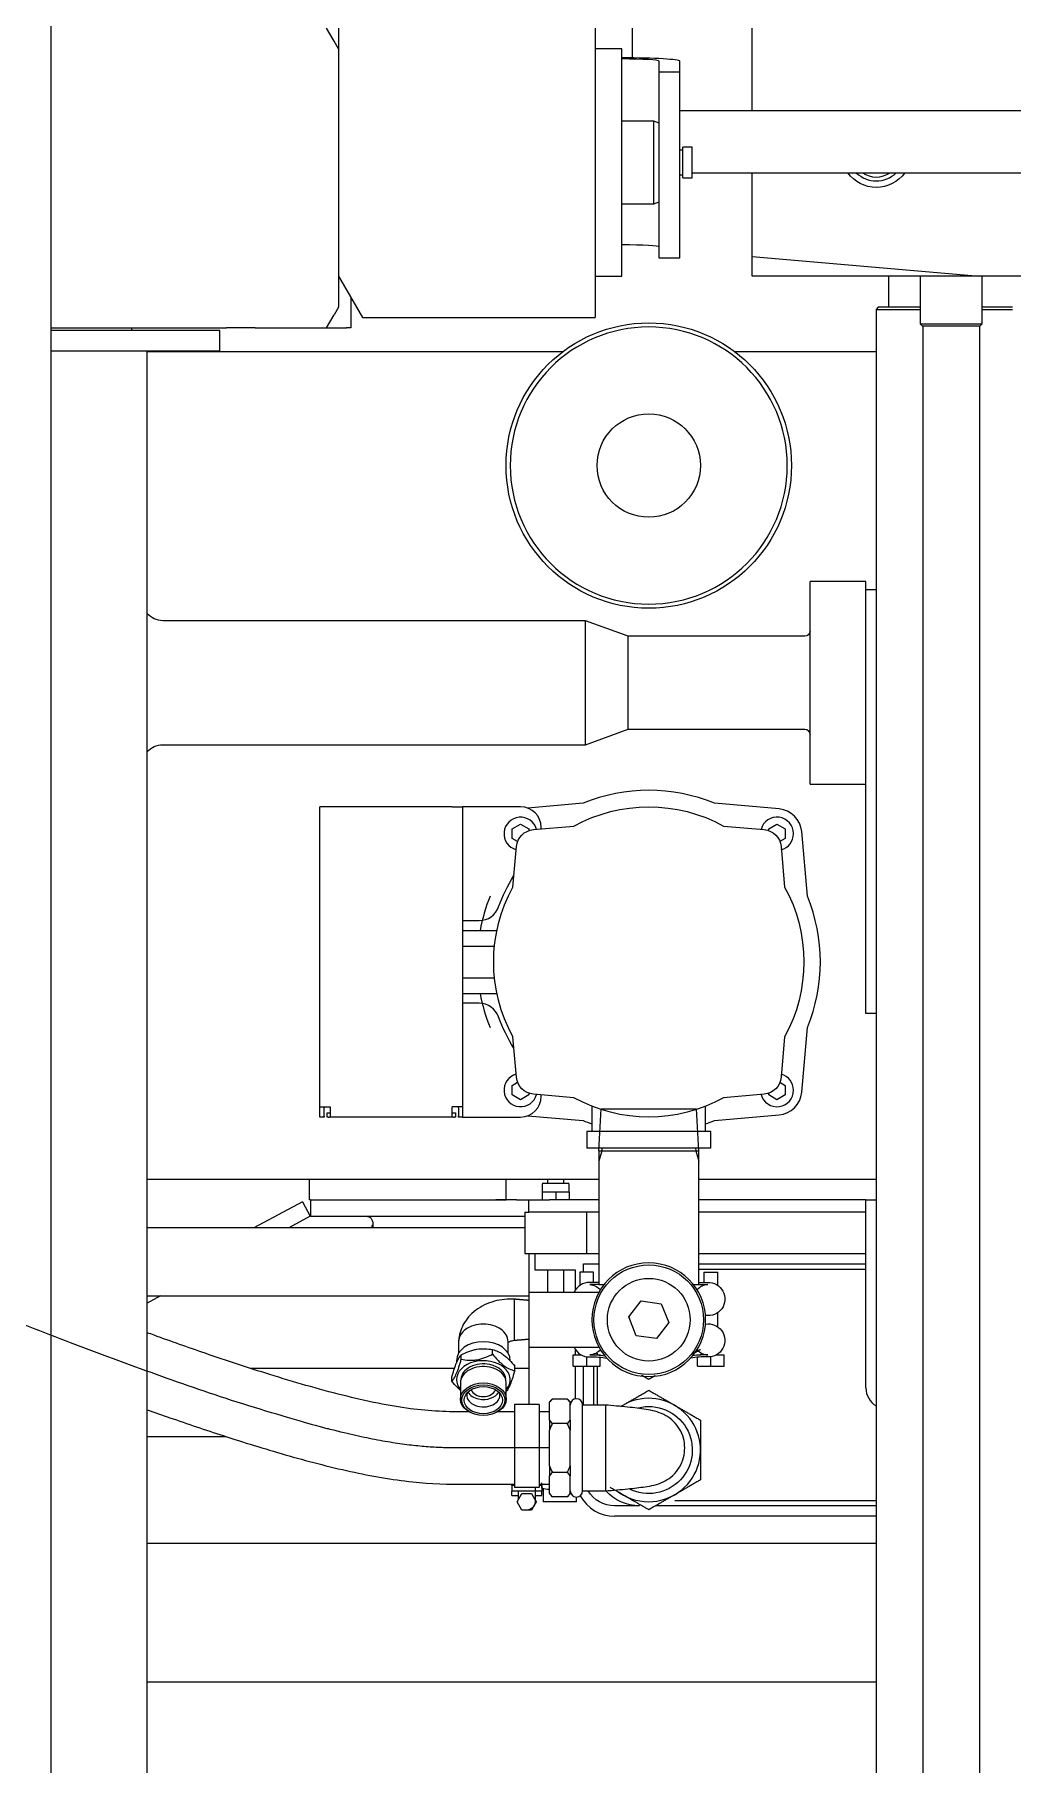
# Model space of a CAD drawing. Header units: millimetres. Extents: x 10462777 to 22643323, y 453826 to 1389191.
# Drawn here: x 11281611 to 11282084, y 579766 to 580603 of the extents above; entities that cross this region are included whole.
import ezdxf

# ---------------------------------------------------------------- set-up
doc = ezdxf.new("R2010")
doc.units = ezdxf.units.MM
doc.header["$LTSCALE"] = 200
doc.header["$MEASUREMENT"] = 0
doc.layers.add('2', color=2, linetype='CONTINUOUS')
doc.layers.add('5', color=4, linetype='CONTINUOUS')

msp = doc.modelspace()

# ---------------------------------------------------------------- linework, layer by layer
at = {"layer": '2', "color": 252, "linetype": 'Continuous'}
for p, q in [((11281755.72369, 580599.61326, 0), (11281752.09373, 580605.90054, 0)), ((11281757.86731, 580605.90054, 0), (11281757.86731, 580595.89915, 0)), ((11281881.86907, 580605.90054, 0), (11281881.86907, 580465.89855, 0)), ((11281899.86933, 580605.90054, 0), (11281899.86933, 580591.47283, 0)), ((11281957.87015, 580565.93515, 0), (11281957.87015, 580605.90054, 0)), ((11281757.86731, 580595.9004, 0), (11281755.72369, 580599.61326, 0)), ((11281757.867, 580595.9404, 0), (11281757.84384, 580595.9404, 0)), ((11281757.86731, 580595.9004, 0), (11281757.86731, 580470.89862, 0)), ((11281894.86926, 580595.9004, 0), (11281881.86907, 580595.9004, 0)), ((11281894.86926, 580502.00819, 0), (11281894.86926, 580595.9004, 0)), ((11281912.86951, 580584.55633, 0), (11281912.86951, 580589.94701, 0)), ((11281922.86966, 580584.55633, 0), (11281922.86966, 580589.94701, 0)), ((11281912.86951, 580494.6784, 0), (11281912.86951, 580584.55633, 0)), ((11281922.86966, 580584.55633, 0), (11281912.86951, 580584.55633, 0)), ((11281922.86966, 580494.6784, 0), (11281922.86966, 580584.55633, 0)), ((11281910.36948, 580560.8914, 0), (11281894.86852, 580560.8914, 0)), ((11281912.86951, 580559.98146, 0), (11281910.36948, 580560.8914, 0)), ((11281910.36948, 580520.90783, 0), (11281910.36948, 580560.8914, 0)), ((11282292.86963, 580565.93672, 0), (11281922.87494, 580565.93672, 0)), ((11281922.91966, 580548.32472, 0), (11281922.8696, 580548.32472, 0)), ((11281922.91966, 580533.47451, 0), (11281922.91966, 580548.32472, 0)), ((11281924.27468, 580546.8722, 0), (11281922.91966, 580546.8722, 0)), ((11281928.86974, 580548.32472, 0), (11281924.27468, 580548.32472, 0)), ((11281924.27468, 580533.47451, 0), (11281924.27468, 580548.32472, 0)), ((11281928.86974, 580533.47451, 0), (11281928.86974, 580548.32472, 0)), ((11281928.87186, 580535.94279, 0), (11282286.8727, 580535.94279, 0)), ((11281957.87015, 580495.52272, 0), (11281957.87015, 580535.94342, 0)), ((11281922.8696, 580533.47451, 0), (11281922.91966, 580533.47451, 0)), ((11281922.91966, 580534.92703, 0), (11281924.27468, 580534.92703, 0)), ((11281924.27468, 580533.47451, 0), (11281928.86974, 580533.47451, 0)), ((11281894.86852, 580520.90783, 0), (11281910.36948, 580520.90783, 0)), ((11281910.36948, 580520.90783, 0), (11281912.86951, 580521.81777, 0)), ((11281894.86926, 580485.89883, 0), (11281894.86926, 580502.00819, 0)), ((11281922.86966, 580494.6784, 0), (11281912.86951, 580494.6784, 0)), ((11281957.87015, 580495.52272, 0), (11282067.87172, 580485.89883, 0)), ((11281957.87015, 580485.89883, 0), (11281957.87015, 580495.52272, 0)), ((11281757.86731, 580485.89883, 0), (11281769.41448, 580465.89855, 0)), ((11281881.86907, 580485.89883, 0), (11281894.86926, 580485.89883, 0)), ((11282067.87172, 580485.89883, 0), (11281957.87015, 580485.89883, 0)), ((11282147.87285, 580485.89883, 0), (11282067.87172, 580485.89883, 0)), ((11281757.86731, 580470.89862, 0), (11281755.72369, 580467.18575, 0)), ((11281763.8674, 580475.50744, 0), (11281763.8674, 580460.89848, 0)), ((11282018.87102, 580470.89862, 0), (11282017.87101, 580469.89861, 0)), ((11282017.87101, 580469.89861, 0), (11282017.87101, 579552.13557, 0)), ((11282017.87101, 580469.89861, 0), (11282039.12143, 580469.89861, 0)), ((11282039.11898, 580470.89862, 0), (11282018.87102, 580470.89862, 0)), ((11282083.71561, 580470.89862, 0), (11282069.11956, 580470.89862, 0)), ((11282069.12219, 580469.89861, 0), (11282083.71644, 580469.89861, 0)), ((11281618.86586, 580460.89848, 0), (11281703.62894, 580460.89848, 0)), ((11281657.81339, 580459.77724, 0), (11281657.81339, 580460.90416, 0)), ((11281717.48554, 580460.89848, 0), (11281703.62894, 580460.89848, 0)), ((11281717.48554, 580460.89848, 0), (11281752.09373, 580460.89848, 0)), ((11281752.09366, 580460.89848, 0), (11281761.72377, 580460.89848, 0)), ((11281752.09373, 580460.89848, 0), (11281755.72369, 580467.18575, 0)), ((11281763.8674, 580460.89848, 0), (11281761.72377, 580460.89848, 0)), ((11281769.41448, 580465.89855, 0), (11281881.86907, 580465.89855, 0)), ((11281700.3665, 580459.74846, 0), (11281618.8556, 580459.74846, 0)), ((11281700.3665, 580449.74832, 0), (11281700.3665, 580459.74846, 0)), ((11281700.3665, 580449.74832, 0), (11281618.8556, 580449.74832, 0)), ((11281665.366, 579759.73852, 0), (11281665.366, 580449.74051, 0)), ((11281866.20456, 580449.38158, 0), (11281665.3723, 580449.38158, 0)), ((11282017.87913, 580449.38158, 0), (11281949.53993, 580449.38158, 0)), ((11282012.87093, 580334.37995, 0), (11282017.87218, 580334.37995, 0)), ((11282012.87093, 580129.37704, 0), (11282012.87093, 580334.37995, 0)), ((11281748.86718, 580083.87639, 0), (11281748.86718, 580229.37846, 0)), ((11281753.86726, 580229.37846, 0), (11281748.86718, 580229.37846, 0)), ((11281812.86809, 580229.37846, 0), (11281753.86726, 580229.37846, 0)), ((11281812.86809, 580229.37846, 0), (11281817.86816, 580229.37846, 0)), ((11281817.86816, 580229.37846, 0), (11281817.86816, 580083.87639, 0)), ((11281820.86821, 580229.37846, 0), (11281817.86816, 580229.37846, 0)), ((11281845.86856, 580229.37846, 0), (11281820.86821, 580229.37846, 0)), ((11281876.13461, 580231.07222, 0), (11281849.40205, 580228.73342, 0)), ((11281970.91621, 580228.33278, 0), (11281939.60427, 580231.07222, 0)), ((11281852.08425, 580218.34406, 0), (11281871.65568, 580220.05633, 0)), ((11281855.8687, 580218.67515, 0), (11281855.8687, 580219.37832, 0)), ((11281944.08321, 580220.05633, 0), (11281963.65464, 580218.34406, 0)), ((11281842.1905, 580190.59116, 0), (11281843.90278, 580210.16259, 0)), ((11281971.8361, 580210.16259, 0), (11281973.54838, 580190.59116, 0)), ((11281984.56427, 580186.11222, 0), (11281981.82483, 580217.42416, 0)), ((11281817.86816, 580174.37768, 0), (11281820.86821, 580174.37768, 0)), ((11281820.86821, 580174.37768, 0), (11281825.85299, 580174.37768, 0)), ((11281820.86821, 580134.37711, 0), (11281817.86816, 580134.37711, 0)), ((11281825.85299, 580134.37711, 0), (11281820.86821, 580134.37711, 0)), ((11282017.87218, 580129.37704, 0), (11282012.87093, 580129.37704, 0)), ((11281843.90278, 580098.5922, 0), (11281842.1905, 580118.16363, 0)), ((11281973.54838, 580118.16363, 0), (11281971.8361, 580098.5922, 0)), ((11281981.82483, 580091.33063, 0), (11281984.56427, 580122.64257, 0)), ((11281748.86718, 580079.87634, 0), (11281748.86718, 580083.87639, 0)), ((11281748.89225, 580084.3764, 0), (11281753.86726, 580084.3764, 0)), ((11281750.86721, 580079.87634, 0), (11281750.86721, 580083.87639, 0)), ((11281753.86726, 580084.3764, 0), (11281753.86726, 580079.39038, 0)), ((11281812.86809, 580079.39038, 0), (11281812.86809, 580084.3764, 0)), ((11281817.8431, 580084.3764, 0), (11281812.86809, 580084.3764, 0)), ((11281815.86814, 580083.87639, 0), (11281815.86814, 580079.87634, 0)), ((11281817.86816, 580083.87639, 0), (11281817.86816, 580079.87634, 0)), ((11281871.65568, 580088.69846, 0), (11281852.08425, 580090.41073, 0)), ((11281855.8687, 580089.37647, 0), (11281855.8687, 580090.07964, 0)), ((11281880.36905, 580084.59974, 0), (11281880.36905, 580072.37623, 0)), ((11281935.36983, 580072.37623, 0), (11281935.36983, 580084.59977, 0)), ((11281963.65464, 580090.41073, 0), (11281944.08321, 580088.69846, 0)), ((11281748.86718, 580079.37633, 0), (11281748.86718, 580079.87634, 0)), ((11281750.86721, 580079.37633, 0), (11281748.86718, 580079.37633, 0)), ((11281750.86721, 580079.87634, 0), (11281750.86721, 580079.37633, 0)), ((11281752.36723, 580079.37633, 0), (11281752.36723, 580081.37636, 0)), ((11281752.36723, 580081.37636, 0), (11281752.86724, 580081.37636, 0)), ((11281752.86724, 580079.37633, 0), (11281752.36723, 580079.37633, 0)), ((11281752.86724, 580081.37636, 0), (11281753.36725, 580081.37636, 0)), ((11281752.86724, 580079.37633, 0), (11281753.36725, 580079.37633, 0)), ((11281753.36725, 580081.37636, 0), (11281753.69847, 580081.37636, 0)), ((11281753.69847, 580079.37633, 0), (11281753.36725, 580079.37633, 0)), ((11281813.03688, 580079.37633, 0), (11281753.69847, 580079.37633, 0)), ((11281813.03688, 580081.37636, 0), (11281813.3681, 580081.37636, 0)), ((11281813.3681, 580079.37633, 0), (11281813.03688, 580079.37633, 0)), ((11281813.3681, 580081.37636, 0), (11281813.86811, 580081.37636, 0)), ((11281813.3681, 580079.37633, 0), (11281813.86811, 580079.37633, 0)), ((11281813.86811, 580081.37636, 0), (11281814.36812, 580081.37636, 0)), ((11281814.36812, 580079.37633, 0), (11281813.86811, 580079.37633, 0)), ((11281814.36812, 580081.37636, 0), (11281814.36812, 580079.37633, 0)), ((11281815.86814, 580079.37633, 0), (11281815.86814, 580079.87634, 0)), ((11281817.86816, 580079.37633, 0), (11281815.86814, 580079.37633, 0)), ((11281817.86816, 580079.87634, 0), (11281817.86816, 580079.37633, 0)), ((11281817.86816, 580079.37633, 0), (11281820.86821, 580079.37633, 0)), ((11281820.86821, 580079.37633, 0), (11281845.86856, 580079.37633, 0)), ((11281849.40205, 580080.02136, 0), (11281876.13461, 580077.68257, 0)), ((11281939.60427, 580077.68257, 0), (11281970.91621, 580080.42201, 0)), ((11281877.86902, 580072.37623, 0), (11281877.86902, 580064.37612, 0)), ((11281937.86987, 580072.37623, 0), (11281877.86902, 580072.37623, 0)), ((11281937.86987, 580064.37612, 0), (11281937.86987, 580072.37623, 0)), ((11281937.86987, 580064.37612, 0), (11281877.86902, 580064.37612, 0)), ((11281665.36612, 580049.3759, 0), (11281883.7316, 580049.3759, 0)), ((11281743.86711, 580039.37576, 0), (11281743.86711, 580049.3759, 0)), ((11281838.86846, 580039.37576, 0), (11281838.86846, 580049.3759, 0)), ((11281858.86875, 580049.37551, 0), (11281858.86875, 580047.37587, 0)), ((11281866.86886, 580047.37587, 0), (11281866.86886, 580049.37551, 0)), ((11281932.02897, 580049.3759, 0), (11282017.87329, 580049.3759, 0)), ((11281740.44992, 580038.43875, 0), (11281716.81619, 580025.87536, 0)), ((11281740.44992, 580038.43875, 0), (11281744.20507, 580031.37471, 0)), ((11281744.20886, 580039.37576, 0), (11281743.86711, 580039.37576, 0)), ((11281744.20883, 580039.37576, 0), (11281838.87042, 580039.37576, 0)), ((11281744.20883, 580039.37576, 0), (11281744.20883, 580031.37565, 0)), ((11281748.86718, 580039.37576, 0), (11281833.86839, 580039.37576, 0)), ((11281838.86846, 580039.37576, 0), (11281833.86839, 580039.37576, 0)), ((11281843.86853, 580039.37576, 0), (11281838.86846, 580039.37576, 0)), ((11281843.86853, 580039.37576, 0), (11281849.87049, 580039.37576, 0)), ((11281849.86862, 580033.37568, 0), (11281849.86862, 580039.37576, 0)), ((11281849.86862, 580039.37576, 0), (11281859.86876, 580039.37576, 0)), ((11281883.72037, 580039.37576, 0), (11281859.86876, 580039.37576, 0)), ((11282012.87093, 580039.37576, 0), (11281932.02124, 580039.37576, 0)), ((11282012.87093, 580039.37576, 0), (11282017.87101, 580039.37576, 0)), ((11282012.87093, 580023.37553, 0), (11282012.87093, 580039.37576, 0)), ((11281847.8725, 580025.87557, 0), (11281665.366, 580025.87557, 0)), ((11281744.20507, 580031.37471, 0), (11281733.85936, 580025.87506, 0)), ((11281744.20883, 580031.37565, 0), (11281847.87096, 580031.37565, 0)), ((11281847.86859, 580033.37568, 0), (11281847.86859, 580013.37539, 0)), ((11281847.86859, 580033.37568, 0), (11281849.86917, 580033.37568, 0)), ((11281859.86876, 580033.37568, 0), (11281849.86862, 580033.37568, 0)), ((11281883.72037, 580033.37568, 0), (11281859.86876, 580033.37568, 0)), ((11281877.86902, 580013.37539, 0), (11281877.86902, 580033.37568, 0)), ((11282012.87093, 580033.37568, 0), (11281932.02124, 580033.37568, 0)), ((11282012.87093, 579948.37447, 0), (11282012.87093, 580023.37553, 0)), ((11281847.86859, 580013.37539, 0), (11281852.86866, 580013.37539, 0)), ((11281849.86862, 580013.37367, 0), (11281849.86862, 579994.57409, 0)), ((11281852.86866, 580005.37528, 0), (11281852.86866, 580013.37539, 0)), ((11281852.86866, 580013.37539, 0), (11281862.8688, 580013.37539, 0)), ((11281862.8688, 580013.37539, 0), (11281883.72373, 580013.37539, 0)), ((11281932.02301, 580013.37539, 0), (11282012.8757, 580013.37539, 0)), ((11281872.36894, 580005.37528, 0), (11281852.86866, 580005.37528, 0)), ((11281858.86875, 580005.37528, 0), (11281858.86875, 579994.57534, 0)), ((11281866.86886, 579994.57534, 0), (11281866.86886, 580005.37528, 0)), ((11281872.36894, 579995.76733, 0), (11281872.36894, 580005.37528, 0)), ((11281876.369, 580004.37495, 0), (11281876.369, 580008.37532, 0)), ((11281876.369, 580008.37532, 0), (11281883.72385, 580008.37532, 0)), ((11281932.02101, 580008.37532, 0), (11282012.87281, 580008.37532, 0)), ((11281932.02285, 580005.87528, 0), (11282012.87432, 580005.87528, 0)), ((11281665.366, 579992.8751, 0), (11281849.87643, 579992.8751, 0)), ((11281671.78234, 579992.87572, 0), (11281665.36615, 579989.46496, 0)), ((11281849.86862, 579968.17381, 0), (11281849.86862, 579940.37523, 0)), ((11281872.36894, 579964.37313, 0), (11281872.36894, 579966.98098, 0)), ((11281872.36894, 579943.08377, 0), (11281872.36894, 579958.87305, 0)), ((11281876.369, 579940.12519, 0), (11281876.369, 579958.87434, 0)), ((11281881.36907, 579964.41652, 0), (11281881.36907, 579964.76784, 0)), ((11281881.36907, 579940.12543, 0), (11281881.36907, 579958.87415, 0)), ((11281883.11909, 579964.37432, 0), (11281883.11909, 579965.17847, 0)), ((11281883.11909, 579940.12543, 0), (11281883.11909, 579958.87415, 0)), ((11281813.98295, 579957.8746, 0), (11281715.49484, 579957.8746, 0)), ((11281849.88503, 579957.8746, 0), (11281843.0568, 579957.8746, 0)), ((11281665.37928, 579924.87413, 0), (11281703.54545, 579924.87413, 0)), ((11281903.37225, 579891.37366, 0), (11281891.36921, 579891.37366, 0)), ((11282017.87337, 579891.37366, 0), (11281911.11132, 579891.37366, 0)), ((11282017.87136, 579893.87369, 0), (11281920.52189, 579893.87369, 0)), ((11282017.87197, 579886.37359, 0), (11281891.36921, 579886.37359, 0)), ((11281665.37728, 579873.36454, 0), (11282017.88038, 579873.36454, 0)), ((11281665.36987, 579806.37245, 0), (11282017.873, 579806.37245, 0))]:
    msp.add_line(p, q, dxfattribs=at)
at = {"layer": '2', "color": 7, "linetype": 'Continuous'}
for p, q in [((11282023.77142, 580485.89946, 0), (11282023.77142, 580470.899, 0)), ((11282039.12131, 580485.89946, 0), (11282039.12131, 580462.89851, 0)), ((11282069.12173, 580462.89851, 0), (11282069.12173, 580485.89946, 0)), ((11282039.12131, 580462.89851, 0), (11282040.12132, 580461.89849, 0)), ((11282039.12131, 580462.89851, 0), (11282069.12173, 580462.89851, 0)), ((11282040.12132, 580461.89849, 0), (11282068.12172, 580461.89849, 0)), ((11282040.35133, 580461.89849, 0), (11282040.35133, 579551.14235, 0)), ((11282067.89172, 579551.14235, 0), (11282067.89172, 580461.89849, 0)), ((11282068.12172, 580461.89849, 0), (11282069.12173, 580462.89851, 0))]:
    msp.add_line(p, q, dxfattribs=at)
at = {"layer": '2', "color": 203, "linetype": 'Continuous'}
for p, q in [((11282012.87093, 580338.38001, 0), (11281985.87055, 580338.38001, 0)), ((11281985.87055, 580289.37931, 0), (11281985.87055, 580338.38001, 0)), ((11282012.87093, 580334.37854, 0), (11282012.87093, 580338.38001, 0)), ((11281877.26293, 580319.37974, 0), (11281672.86611, 580319.37974, 0)), ((11281897.8693, 580311.87963, 0), (11281877.26293, 580319.37974, 0)), ((11281877.26293, 580259.37889, 0), (11281877.26293, 580319.37974, 0)), ((11281983.37052, 580311.87963, 0), (11281897.8693, 580311.87963, 0)), ((11281897.8693, 580289.37931, 0), (11281897.8693, 580311.87963, 0)), ((11281897.8693, 580266.87899, 0), (11281897.8693, 580289.37931, 0)), ((11281985.87055, 580240.37862, 0), (11281985.87055, 580289.37931, 0)), ((11281672.86611, 580259.37889, 0), (11281877.26293, 580259.37889, 0)), ((11281877.26293, 580259.37889, 0), (11281897.8693, 580266.87899, 0)), ((11281897.8693, 580266.87899, 0), (11281983.37052, 580266.87899, 0)), ((11281985.87055, 580240.37862, 0), (11282012.87093, 580240.37862, 0))]:
    msp.add_line(p, q, dxfattribs=at)
at = {"layer": '2', "color": 60, "linetype": 'Continuous'}
for p, q in [((11281841.86851, 580218.68771, 0), (11281845.86856, 580220.99714, 0)), ((11281841.86851, 580214.06884, 0), (11281841.86851, 580218.68771, 0)), ((11281845.86856, 580220.99714, 0), (11281849.86862, 580218.68771, 0)), ((11281849.86862, 580218.68771, 0), (11281849.86862, 580217.86353, 0)), ((11281965.87027, 580218.68771, 0), (11281969.87032, 580220.99714, 0)), ((11281965.87027, 580217.86353, 0), (11281965.87027, 580218.68771, 0)), ((11281969.87032, 580220.99714, 0), (11281973.87038, 580218.68771, 0)), ((11281973.87038, 580218.68771, 0), (11281973.87038, 580214.06884, 0)), ((11281844.45548, 580212.57525, 0), (11281841.86851, 580214.06884, 0)), ((11281973.87038, 580214.06884, 0), (11281971.28341, 580212.57525, 0)), ((11281841.86851, 580094.68595, 0), (11281844.45548, 580096.17954, 0)), ((11281841.86851, 580090.06708, 0), (11281841.86851, 580094.68595, 0)), ((11281971.28341, 580096.17954, 0), (11281973.87038, 580094.68595, 0)), ((11281973.87038, 580094.68595, 0), (11281973.87038, 580090.06708, 0)), ((11281845.86856, 580087.75765, 0), (11281841.86851, 580090.06708, 0)), ((11281849.86862, 580090.06708, 0), (11281845.86856, 580087.75765, 0)), ((11281849.86862, 580090.89126, 0), (11281849.86862, 580090.06708, 0)), ((11281965.87027, 580090.06708, 0), (11281965.87027, 580090.89126, 0)), ((11281969.87032, 580087.75765, 0), (11281965.87027, 580090.06708, 0)), ((11281973.87038, 580090.06708, 0), (11281969.87032, 580087.75765, 0)), ((11281856.36871, 580046.91337, 0), (11281856.36871, 580043.07581, 0)), ((11281856.36871, 580043.07581, 0), (11281856.36871, 580039.37576, 0)), ((11281859.61876, 580043.07581, 0), (11281856.36871, 580043.07581, 0)), ((11281856.83122, 580047.37587, 0), (11281868.90639, 580047.37587, 0)), ((11281862.8688, 580043.07581, 0), (11281859.61876, 580043.07581, 0)), ((11281862.8688, 580043.07581, 0), (11281862.8688, 580039.37576, 0)), ((11281866.11885, 580043.07581, 0), (11281862.8688, 580043.07581, 0)), ((11281869.3689, 580043.07581, 0), (11281866.11885, 580043.07581, 0)), ((11281869.3689, 580043.07581, 0), (11281869.3689, 580046.91337, 0)), ((11281869.3689, 580043.07581, 0), (11281869.3689, 580039.37576, 0)), ((11281874.54555, 580004.37526, 0), (11281874.54555, 579997.98267, 0)), ((11281881.19248, 580004.37526, 0), (11281874.54555, 580004.37526, 0)), ((11281881.19248, 579999.33144, 0), (11281881.19248, 580004.37526, 0)), ((11281934.5464, 580004.37526, 0), (11281934.5464, 579999.33144, 0)), ((11281934.5464, 580004.37526, 0), (11281941.19334, 580004.37526, 0)), ((11281941.19334, 579997.98267, 0), (11281941.19334, 580004.37526, 0)), ((11281883.74373, 579994.57512, 0), (11281849.86862, 579994.57512, 0)), ((11281849.86862, 579994.57512, 0), (11281849.86862, 579968.17475, 0)), ((11281881.19248, 579998.0408, 0), (11281881.19248, 579998.33143, 0)), ((11281934.5464, 579998.33143, 0), (11281934.5464, 579998.0408, 0)), ((11281898.15152, 579982.75266, 0), (11281904.20362, 579990.47976, 0)), ((11281904.20362, 579990.47976, 0), (11281913.92154, 579989.10204, 0)), ((11281913.92154, 579989.10204, 0), (11281917.58736, 579979.99722, 0)), ((11281941.19334, 579977.98301, 0), (11281941.19334, 579984.76686, 0)), ((11281901.81734, 579973.64783, 0), (11281898.15152, 579982.75266, 0)), ((11281917.58736, 579979.99722, 0), (11281911.53526, 579972.27011, 0)), ((11281815.89064, 579970.96193, 0), (11281815.89064, 579965.14927, 0)), ((11281832.36106, 579964.76863, 0), (11281832.36106, 579966.90631, 0)), ((11281839.84598, 579965.14927, 0), (11281839.84598, 579970.96193, 0)), ((11281849.86862, 579968.17475, 0), (11281883.74373, 579968.17475, 0)), ((11281911.53526, 579972.27011, 0), (11281901.81734, 579973.64783, 0)), ((11281814.86812, 579961.57567, 0), (11281814.86812, 579960.34831, 0)), ((11281814.86812, 579961.57567, 0), (11281814.86812, 579961.57556, 0)), ((11281817.18733, 579962.2423, 0), (11281817.18733, 579964.37997, 0)), ((11281843.04204, 579956.73982, 0), (11281843.04204, 579958.87749, 0)), ((11281871.36892, 579964.3747, 0), (11281875.18184, 579964.3747, 0)), ((11281871.36892, 579958.87462, 0), (11281871.36892, 579964.3747, 0)), ((11281871.36892, 579958.87462, 0), (11281877.86902, 579958.87462, 0)), ((11281874.54555, 579964.7672, 0), (11281874.54555, 579964.3747, 0)), ((11281877.86902, 579958.87462, 0), (11281877.86902, 579963.46306, 0)), ((11281877.86902, 579958.87462, 0), (11281884.36911, 579958.87462, 0)), ((11281881.19248, 579964.41845, 0), (11281881.19248, 579964.70908, 0)), ((11281882.74317, 579964.3747, 0), (11281884.36911, 579964.3747, 0)), ((11281884.36911, 579964.25481, 0), (11281884.36911, 579964.3747, 0)), ((11281884.36911, 579958.87462, 0), (11281884.36911, 579963.24993, 0)), ((11281885.61913, 579964.11058, 0), (11281885.61913, 579964.11594, 0)), ((11281930.11976, 579964.11594, 0), (11281930.11976, 579964.11058, 0)), ((11281931.36978, 579964.3747, 0), (11281932.99571, 579964.3747, 0)), ((11281931.36978, 579964.25481, 0), (11281931.36978, 579964.3747, 0)), ((11281931.36978, 579958.87462, 0), (11281931.36978, 579963.24993, 0)), ((11281931.36978, 579958.87462, 0), (11281937.86987, 579958.87462, 0)), ((11281934.5464, 579964.70908, 0), (11281934.5464, 579964.41845, 0)), ((11281937.86987, 579958.87462, 0), (11281937.86987, 579963.46306, 0)), ((11281937.86987, 579958.87462, 0), (11281944.36996, 579958.87462, 0)), ((11281940.55705, 579964.3747, 0), (11281944.36996, 579964.3747, 0)), ((11281941.19334, 579964.3747, 0), (11281941.19334, 579964.7672, 0)), ((11281944.36996, 579958.87462, 0), (11281944.36996, 579964.3747, 0)), ((11281812.69457, 579951.68716, 0), (11281812.69457, 579953.82483, 0)), ((11281816.7883, 579950.8982, 0), (11281816.7883, 579942.9536, 0)), ((11281838.94831, 579942.9536, 0), (11281838.94831, 579950.8982, 0)), ((11281838.94831, 579950.89752, 0), (11281838.94831, 579950.8982, 0)), ((11281861.29143, 579943.04575, 0), (11281859.86876, 579941.62308, 0)), ((11281868.44623, 579943.04575, 0), (11281861.29143, 579943.04575, 0)), ((11281869.8689, 579941.62308, 0), (11281868.44623, 579943.04575, 0)), ((11281869.8689, 579941.62308, 0), (11281869.8689, 579941.45094, 0)), ((11281854.86869, 579940.37435, 0), (11281842.86852, 579940.37435, 0)), ((11281842.86852, 579940.37435, 0), (11281842.86852, 579900.30102, 0)), ((11281854.86869, 579940.37435, 0), (11281854.86869, 579900.30102, 0)), ((11281859.86876, 579932.80471, 0), (11281859.86876, 579941.45094, 0)), ((11281869.8689, 579932.80471, 0), (11281869.8689, 579941.45094, 0)), ((11281869.8689, 579935.52098, 0), (11281869.8689, 579938.7332, 0)), ((11281887.28633, 579940.12435, 0), (11281875.86899, 579940.12435, 0)), ((11281875.86899, 579898.62376, 0), (11281875.86899, 579940.12435, 0)), ((11281886.86915, 579940.12435, 0), (11281886.86915, 579898.62383, 0)), ((11281854.86869, 579925.63963, 0), (11281854.86869, 579902.51548, 0)), ((11281859.86876, 579932.80471, 0), (11281859.86876, 579928.02029, 0)), ((11281859.86876, 579910.72783, 0), (11281859.86876, 579928.02029, 0)), ((11281868.44623, 579931.2099, 0), (11281861.29143, 579931.2099, 0)), ((11281869.8689, 579932.80471, 0), (11281869.8689, 579928.02029, 0)), ((11281869.8689, 579910.72783, 0), (11281869.8689, 579928.02029, 0)), ((11281869.8689, 579911.3186, 0), (11281869.8689, 579928.0188, 0)), ((11281859.86876, 579910.72783, 0), (11281859.86876, 579905.9434, 0)), ((11281869.8689, 579910.72783, 0), (11281869.8689, 579905.9434, 0)), ((11281841.6185, 579901.20914, 0), (11281841.6185, 579901.7933, 0)), ((11281841.6185, 579901.20926, 0), (11281841.6185, 579898.48454, 0)), ((11281842.86852, 579901.20926, 0), (11281841.6185, 579901.20926, 0)), ((11281854.86869, 579900.30102, 0), (11281842.86852, 579900.30102, 0)), ((11281852.86866, 579899.98669, 0), (11281852.86866, 579893.37369, 0)), ((11281854.86869, 579907.00908, 0), (11281854.86869, 579901.20926, 0)), ((11281856.11871, 579901.20926, 0), (11281854.86869, 579901.20926, 0)), ((11281856.11871, 579899.98669, 0), (11281856.11871, 579902.51548, 0)), ((11281856.11871, 579901.20914, 0), (11281856.11871, 579901.7933, 0)), ((11281856.11871, 579901.20926, 0), (11281856.11871, 579898.48454, 0)), ((11281856.86872, 579899.83425, 0), (11281856.86872, 579893.37369, 0)), ((11281856.86872, 579899.83425, 0), (11281856.86872, 579893.37369, 0)), ((11281859.86876, 579897.29717, 0), (11281859.86876, 579905.9434, 0)), ((11281868.44623, 579907.53821, 0), (11281861.29143, 579907.53821, 0)), ((11281869.8689, 579897.29717, 0), (11281869.8689, 579905.9434, 0)), ((11281869.8689, 579900.01491, 0), (11281869.8689, 579903.22713, 0)), ((11281844.86855, 579898.48454, 0), (11281841.6185, 579898.48454, 0)), ((11281841.6185, 579896.37373, 0), (11281841.6185, 579898.48454, 0)), ((11281841.6185, 579896.37373, 0), (11281844.86855, 579896.37373, 0)), ((11281844.24974, 579893.37369, 0), (11281846.55917, 579897.37374, 0)), ((11281846.55917, 579889.37363, 0), (11281844.24974, 579893.37369, 0)), ((11281852.86866, 579898.48454, 0), (11281844.86855, 579898.48454, 0)), ((11281844.86855, 579894.4455, 0), (11281844.86855, 579898.48454, 0)), ((11281846.55917, 579897.37374, 0), (11281851.17804, 579897.37374, 0)), ((11281851.17804, 579897.37374, 0), (11281853.48747, 579893.37369, 0)), ((11281853.48747, 579893.37369, 0), (11281851.17804, 579889.37363, 0)), ((11281852.33276, 579891.37366, 0), (11281851.17804, 579889.37363, 0)), ((11281853.48747, 579893.37369, 0), (11281852.33276, 579891.37366, 0)), ((11281852.86866, 579898.48454, 0), (11281852.86866, 579894.4455, 0)), ((11281856.11871, 579898.48454, 0), (11281852.86866, 579898.48454, 0)), ((11281852.86866, 579896.37373, 0), (11281856.11871, 579896.37373, 0)), ((11281852.86866, 579894.4455, 0), (11281853.48747, 579893.37369, 0)), ((11281856.11871, 579896.37373, 0), (11281856.11871, 579898.48454, 0)), ((11281872.86895, 579893.37369, 0), (11281856.86872, 579893.37369, 0)), ((11281872.86895, 579893.37369, 0), (11281856.86872, 579893.37369, 0)), ((11281859.86876, 579897.12503, 0), (11281861.29143, 579895.70236, 0)), ((11281868.44623, 579895.70236, 0), (11281861.29143, 579895.70236, 0)), ((11281868.44623, 579895.70236, 0), (11281869.8689, 579897.12503, 0)), ((11281872.86895, 579893.37369, 0), (11281872.86895, 579895.62388, 0)), ((11281872.86895, 579893.37369, 0), (11281872.86895, 579895.62372, 0)), ((11281875.86899, 579898.62376, 0), (11281887.28633, 579898.62376, 0)), ((11281851.17804, 579889.37363, 0), (11281846.55917, 579889.37363, 0))]:
    msp.add_line(p, q, dxfattribs=at)
at = {"layer": '2', "color": 163, "linetype": 'Continuous'}
for p, q in [((11281817.86838, 580169.62761, 0), (11281834.43496, 580169.62761, 0)), ((11281817.86838, 580162.0025, 0), (11281833.25691, 580162.0025, 0)), ((11281817.86838, 580146.75229, 0), (11281833.25691, 580146.75229, 0)), ((11281817.86838, 580139.12718, 0), (11281834.43496, 580139.12718, 0)), ((11281883.7191, 580062.9761, 0), (11281884.78823, 580083.37639, 0)), ((11281884.78823, 580083.37639, 0), (11281930.95065, 580083.37639, 0)), ((11281932.01979, 580062.9761, 0), (11281930.95065, 580083.37639, 0)), ((11281883.7191, 580062.9761, 0), (11281883.7191, 579998.37518, 0)), ((11281885.12912, 580062.9761, 0), (11281883.7191, 580058.09164, 0)), ((11281883.7191, 580062.9761, 0), (11281932.01979, 580062.9761, 0)), ((11281883.7191, 580062.9761, 0), (11281932.01979, 580062.9761, 0)), ((11281885.19821, 580064.37614, 0), (11281885.12912, 580062.9761, 0)), ((11281930.54068, 580064.37614, 0), (11281930.60977, 580062.9761, 0)), ((11281930.60977, 580062.9761, 0), (11281932.01979, 580058.09164, 0)), ((11281932.01979, 579998.37518, 0), (11281932.01979, 580062.9761, 0)), ((11281883.7191, 579998.37518, 0), (11281886.25278, 579998.37518, 0)), ((11281929.48742, 579998.37518, 0), (11281930.85212, 579998.37518, 0)), ((11281930.85212, 579998.37518, 0), (11281932.01979, 579998.37518, 0)), ((11281859.86876, 579919.37406, 0), (11281819.86819, 579919.37406, 0))]:
    msp.add_line(p, q, dxfattribs=at)
at = {"layer": '2', "color": 252, "linetype": 'Continuous'}
for radius in [69.00098, 25.00036]:
    msp.add_circle((11281907.86944, 580394.3808, 0), radius, dxfattribs=at)
at = {"layer": '2', "color": 252, "linetype": 'Continuous', "extrusion": (0, 0, -1)}
msp.add_circle((-11281907.86944, 580394.3808, 0), 67.00095, dxfattribs=at)
at = {"layer": '2', "color": 163, "linetype": 'Continuous', "extrusion": (0, 0, -1)}
msp.add_circle((-11281907.86944, 579981.37494, 0), 27.50039, dxfattribs=at)
at = {"layer": '2', "color": 163, "linetype": 'Continuous'}
msp.add_circle((11281907.86944, 579981.37494, 0), 26.50038, dxfattribs=at)
at = {"layer": '2', "color": 60, "linetype": 'Continuous'}
msp.add_circle((11281907.86944, 579981.37494, 0), 20.00028, dxfattribs=at)
at = {"layer": '2', "color": 252, "linetype": 'Continuous', "extrusion": (0, 0, -1)}
for centre, radius, start, end in [((-11282017.87101, 580545.89969, 0), 17.00024, 215.84527541, 324.14901019), ((-11281907.86944, 580154.37739, 0), 75.00107, 61.12872975, 118.87127025), ((-11281852.86866, 580209.37818, 0), 9.00013, 4.99999999, 85.00000001), ((-11281962.87022, 580209.37818, 0), 9.00013, 94.99999999, 175.00000001), ((-11281908.58264, 580154.37739, 0), 78.00111, 19.93227056, 32.32760644), ((-11281907.86944, 580154.37739, 0), 75.00107, 331.1287298, 28.8712702), ((-11281907.86944, 580154.37739, 0), 75.00107, 151.1287298, 208.8712702), ((-11281908.58264, 580154.37739, 0), 78.00111, 327.67239356, 340.06772944), ((-11281852.86866, 580099.37661, 0), 9.00013, 274.99999999, 355.00000001), ((-11281962.87022, 580099.37661, 0), 9.00013, 184.99999999, 265.00000001), ((-11281907.86944, 580154.37739, 0), 75.00107, 241.12872975, 298.87127025), ((-11281907.86944, 579918.37404, 0), 21.0503, 75.9768731, 296.84250836), ((-11281891.36921, 579906.37387, 0), 15.00021, 270, 328.89095127), ((-11281903.36938, 579913.37397, 0), 22.00031, 270, 317.89687555)]:
    msp.add_arc(centre, radius, start, end, dxfattribs=at)
at = {"layer": '2', "color": 252, "linetype": 'Continuous'}
for centre, radius, start, end in [((11282017.87101, 580545.89969, 0), 13.86955, 225.88312185, 314.11684352), ((11282017.87101, 580545.89969, 0), 12.00017, 236.07560316, 303.92433421), ((11281907.86944, 580154.37739, 0), 83.00118, 67.5211792, 112.4788208), ((11281845.86856, 580219.37832, 0), 10.00014, 0, 90), ((11281969.87032, 580216.37828, 0), 12.00017, 4.99999999, 85.00000001), ((11281907.86944, 580154.37739, 0), 83.00118, 157.521179, 169.41317353), ((11281907.86944, 580154.37739, 0), 83.00118, 337.521179, 22.478821), ((11281825.85299, 580184.37782, 0), 10.00014, 270, 340.06772944), ((11281825.85299, 580124.37697, 0), 10.00014, 19.93227056, 90), ((11281907.86944, 580154.37739, 0), 83.00118, 190.58682647, 202.478821), ((11281845.86856, 580089.37647, 0), 10.00014, 270, 0), ((11281969.87032, 580092.37651, 0), 12.00017, 274.99999999, 355.00000001), ((11281907.86944, 580154.37739, 0), 83.00118, 247.5211792, 250.65083333), ((11281907.86944, 580154.37739, 0), 83.00118, 289.34916667, 292.4788208), ((11281907.86944, 579918.37404, 0), 25.00036, 270, 121.64061706), ((11282022.87108, 579948.37447, 0), 10.00014, 180, 239.99908032), ((11281859.86876, 579909.37391, 0), 10.00014, 247.97530185, 270), ((11281891.36921, 579905.37386, 0), 19.00027, 208.70013508, 270), ((11281907.86944, 579918.37404, 0), 25.00036, 230.65313176, 270)]:
    msp.add_arc(centre, radius, start, end, dxfattribs=at)
at = {"layer": '2', "color": 203, "linetype": 'Continuous', "extrusion": (0, 0, -1)}
for centre, radius, start, end in [((-11281672.86611, 580329.37988, 0), 10.00014, 270, 318.59014425), ((-11281983.37052, 580314.37967, 0), 2.50004, 180, 270), ((-11281672.86611, 580249.37874, 0), 10.00014, 41.40985575, 90), ((-11281983.37052, 580264.37896, 0), 2.50004, 90, 180)]:
    msp.add_arc(centre, radius, start, end, dxfattribs=at)
at = {"layer": '2', "color": 60, "linetype": 'Continuous'}
for centre, radius, start, end in [((11281845.86856, 580216.37828, 0), 8.00011, 15.19872577, 254.80118878), ((11281969.87032, 580216.37828, 0), 8.00011, 0, 164.80128293), ((11281969.87032, 580216.37828, 0), 8.00011, 285.19871257, 0), ((11281845.86856, 580092.37651, 0), 8.00011, 105.2044151, 344.79570538), ((11281969.87032, 580092.37651, 0), 8.00011, 195.20441074, 0), ((11281969.87032, 580092.37651, 0), 8.00011, 0, 74.79559363), ((11281856.83122, 580046.91337, 0), 0.46251, 90, 180), ((11281868.90639, 580046.91337, 0), 0.46251, 0, 90), ((11281879.05497, 579991.37508, 0), 8.00011, 87.36875186, 156.4254571), ((11281936.68391, 579991.37508, 0), 7.0001, 92.63124814, 140.62317526), ((11281934.75576, 580033.33139, 0), 34.00048, 265.38447792, 272.63124814), ((11281934.75576, 580033.33139, 0), 35.0005, 265.51663471, 272.63124814), ((11281879.05497, 579971.37479, 0), 8.00011, 203.5745429, 272.63124814), ((11281936.68391, 579971.37479, 0), 7.0001, 219.37682474, 267.36875186), ((11281934.75576, 579929.41848, 0), 34.00048, 87.36875186, 101.26200095), ((11281934.75576, 579929.41848, 0), 35.0005, 87.36875186, 99.19958549), ((11281872.86895, 579940.12435, 0), 3.00004, 0, 180), ((11281872.86895, 579898.62376, 0), 3.00004, 180, 0)]:
    msp.add_arc(centre, radius, start, end, dxfattribs=at)
at = {"layer": '2', "color": 60, "linetype": 'Continuous', "extrusion": (0, 0, -1)}
for centre, radius, start, end in [((-11281880.98313, 580033.33139, 0), 35.0005, 265.51663471, 272.63124814), ((-11281879.05497, 579991.37508, 0), 7.0001, 92.63124814, 140.62317526), ((-11281880.98313, 580033.33139, 0), 34.00048, 265.38447792, 272.63124814), ((-11281936.68391, 579991.37508, 0), 8.00011, 87.36875186, 280.05026863), ((-11281936.68391, 579971.37479, 0), 8.00011, 79.94973137, 272.63124814), ((-11281879.05497, 579971.37479, 0), 7.0001, 219.37682474, 267.36875186), ((-11281880.98313, 579929.41848, 0), 35.0005, 87.36875186, 99.19958549), ((-11281880.98313, 579929.41848, 0), 34.00048, 87.36875186, 101.26200095), ((-11281848.86861, 579893.37369, 0), 4.00006, 180, 269.99999562)]:
    msp.add_arc(centre, radius, start, end, dxfattribs=at)
at = {"layer": '2', "color": 252, "linetype": 'Continuous'}
for centre, major_axis, start_param, end_param in [((11281892.86923, 580589.94701, 0), (-20.00028, 0), 3.141592654, 4.61220133), ((11281892.86923, 580589.94701, 0), (-30.00043, 0), 3.141592654, 4.645654506), ((11281892.86923, 580500.06908, 0), (20.00028, 0), 0, 1.470608677)]:
    msp.add_ellipse(centre, major_axis=major_axis, ratio=0.052335956, start_param=start_param, end_param=end_param, dxfattribs=at)
at = {"layer": '2', "color": 60, "linetype": 'Continuous'}
for centre, major_axis, start_param, end_param in [((11281827.86831, 579961.57567, 0), (-13.00018, 0), 3.141604175, 6.283185307), ((11281827.86831, 579952.38315, 0), (-13.00018, 0), 2.591235733, 6.283185307), ((11281827.86831, 579950.8982, 0), (11.08, 0), 1.278442582, 3.141504131), ((11281827.86831, 579952.38315, 0), (10.83, 0), 1.278443398, 3.118043144), ((11281827.86831, 579952.38315, 0), (10.83, 0), 0.023376996, 1.278443398), ((11281827.86831, 579950.8982, 0), (11.08, 0), 0, 1.278443235), ((11281827.86831, 579952.38315, 0), (-13.00018, 0), 0, 0.550378697), ((11281827.86831, 579944.88771, 0), (8.00011, 0), 2.960962386, 6.283185307), ((11281827.86831, 579948.494, 0), (-8.00011, 0), 0.383678599, 1.278443606), ((11281827.86831, 579948.49402, 0), (6.00009, 0), 3.368189568, 6.056412831), ((11281827.86831, 579948.494, 0), (-8.00011, 0), 1.278443606, 2.757937446), ((11281827.86831, 579944.88771, 0), (8.00011, 0), 0, 0.180457508)]:
    msp.add_ellipse(centre, major_axis=major_axis, ratio=0.707106781, start_param=start_param, end_param=end_param, dxfattribs=at)
for centre, major_axis in [((11281827.86831, 579942.9536, 0), (-11.08, 0)), ((11281827.86831, 579942.48351, 0), (10.4152, 0)), ((11281827.86831, 579942.48351, 0), (-9.23763, 0))]:
    msp.add_ellipse(centre, major_axis=major_axis, ratio=0.707106781, dxfattribs=at)
at = {"layer": '2', "color": 252, "linetype": 'Continuous'}
for points, knots in [([(11281748.86718, 580083.87639, 0), (11281748.86718, 580084.00858, 0), (11281748.86663, 580084.13786, 0), (11281748.87204, 580084.32233, 0), (11281748.87903, 580084.3764, 0), (11281748.89225, 580084.3764, 0)], [0, 0, 0, 0, 0.5, 0.5, 1, 1, 1, 1]), ([(11281750.90917, 580084.3764, 0), (11281750.88711, 580084.3764, 0), (11281750.87539, 580084.32301, 0), (11281750.86628, 580084.13867, 0), (11281750.86721, 580084.00882, 0), (11281750.86721, 580083.87639, 0)], [0, 0, 0, 0, 0.5, 0.5, 1, 1, 1, 1]), ([(11281815.86814, 580083.87639, 0), (11281815.86814, 580084.00882, 0), (11281815.86907, 580084.13835, 0), (11281815.85999, 580084.32281, 0), (11281815.84825, 580084.3764, 0), (11281815.82618, 580084.3764, 0)], [0, 0, 0, 0, 0.5, 0.5, 1, 1, 1, 1]), ([(11281817.8431, 580084.3764, 0), (11281817.85632, 580084.3764, 0), (11281817.86329, 580084.32253, 0), (11281817.86872, 580084.13818, 0), (11281817.86816, 580084.00858, 0), (11281817.86816, 580083.87639, 0)], [0, 0, 0, 0, 0.5, 0.5, 1, 1, 1, 1]), ([(11281771.10208, 580031.37565, 0), (11281771.64646, 580031.37565, 0), (11281772.12512, 580031.2971, 0), (11281772.7536, 580031.04129, 0), (11281772.94804, 580030.93293, 0), (11281773.21713, 580030.73188, 0), (11281773.30316, 580030.65827, 0), (11281773.46535, 580030.49976, 0), (11281773.54184, 580030.41466, 0), (11281773.90183, 580029.95975, 0), (11281774.11917, 580029.5026, 0), (11281774.34195, 580028.66261, 0), (11281774.39857, 580028.35543, 0), (11281774.47338, 580027.70622, 0), (11281774.49225, 580027.3622, 0), (11281774.49335, 580026.65267, 0), (11281774.47726, 580026.28893, 0), (11281774.44404, 580025.90724, 0)], [0, 0, 0, 0, 0.223388948, 0.223388948, 0.335083422, 0.335083422, 0.39093066, 0.39093066, 0.446777897, 0.446777897, 0.670166845, 0.670166845, 0.781861319, 0.781861319, 0.893555793, 0.893555793, 1, 1, 1, 1])]:
    msp.add_open_spline(points, degree=3, knots=knots, dxfattribs=at)
for points in [[(11281753.69847, 580081.37636, 0), (11281753.80529, 580081.37636, 0), (11281753.86726, 580081.38203, 0), (11281753.86726, 580081.39983, 0)], [(11281753.86726, 580079.39038, 0), (11281753.86726, 580079.37971, 0), (11281753.80514, 580079.37633, 0), (11281753.69847, 580079.37633, 0)], [(11281812.86809, 580081.39983, 0), (11281812.86809, 580081.38203, 0), (11281812.93006, 580081.37636, 0), (11281813.03688, 580081.37636, 0)], [(11281813.03688, 580079.37633, 0), (11281812.93021, 580079.37633, 0), (11281812.86809, 580079.37971, 0), (11281812.86809, 580079.39038, 0)], [(11281774.05609, 580027.32668, 0), (11281773.98872, 580026.87857, 0), (11281773.91353, 580026.42377, 0), (11281773.8303, 580025.96244, 0)]]:
    msp.add_open_spline(points, degree=3, dxfattribs=at)
at = {"layer": '2', "color": 163, "linetype": 'Continuous'}
for points, degree in [([(11281819.86819, 579919.37406, 0), (11281779.14822, 579919.37406, 0), (11281738.42825, 579919.37406, 0), (11281531.36394, 580009.3754, 0), (11281531.3641, 580009.37533, 0), (11281531.36423, 580009.37527, 0)], 5), ([(11281821.13207, 579936.8743, 0), (11281820.7149, 579936.8743, 0), (11281820.29773, 579936.8743, 0), (11281819.88056, 579936.8743, 0)], 3), ([(11281859.86876, 579936.8743, 0), (11281858.20196, 579936.8743, 0), (11281856.53516, 579936.8743, 0), (11281854.86837, 579936.8743, 0)], 3), ([(11281854.86835, 579901.87381, 0), (11281856.53515, 579901.87381, 0), (11281858.20196, 579901.87381, 0), (11281859.86876, 579901.87381, 0)], 3)]:
    msp.add_open_spline(points, degree=degree, dxfattribs=at)
at = {"layer": '2', "color": 60, "linetype": 'Continuous'}
for points, knots in [([(11281842.86852, 579991.30778, 0), (11281841.27878, 579991.39757, 0), (11281838.04996, 579991.33059, 0), (11281833.12975, 579990.42671, 0), (11281828.38657, 579988.65728, 0), (11281824.12274, 579986.07864, 0), (11281820.63317, 579982.83309, 0), (11281817.29715, 579978.03589, 0), (11281816.14058, 579974.00308, 0), (11281815.90327, 579971.15846, 0)], [0, 0, 0, 0, 0.120094238, 0.246873085, 0.3780296, 0.510776816, 0.641985835, 0.768946784, 1, 1, 1, 1]), ([(11281842.86852, 579988.39852, 0), (11281842.86852, 579988.81239, 0), (11281842.86852, 579989.205, 0), (11281842.86852, 579989.91362, 0), (11281842.86852, 579990.54563, 0), (11281842.86852, 579991.16381, 0), (11281842.86852, 579991.30751, 0), (11281842.86852, 579991.30778, 0)], [0, 0, 0, 0, 0.250118636, 0.250118636, 0.500237271, 0.750355907, 1, 1, 1, 1]), ([(11281842.86852, 579971.4421, 0), (11281842.86852, 579971.44245, 0), (11281842.86852, 579971.58618, 0), (11281842.86852, 579972.20424, 0), (11281842.86852, 579972.99426, 0), (11281842.86852, 579973.74118, 0), (11281842.86852, 579974.34217, 0), (11281842.86852, 579974.99829, 0), (11281842.86852, 579975.97971, 0), (11281842.86852, 579977.3909, 0), (11281842.86852, 579979.31796, 0), (11281842.86852, 579981.37494, 0), (11281842.86852, 579983.43191, 0), (11281842.86852, 579985.35898, 0), (11281842.86852, 579986.48793, 0), (11281842.86852, 579987.51852, 0), (11281842.86852, 579987.98465, 0), (11281842.86852, 579988.39852, 0)], [0, 0, 0, 0, 0.083147195, 0.16649745, 0.249847705, 0.291522832, 0.33319796, 0.374873087, 0.416548215, 0.49989847, 0.583248725, 0.66659898, 0.749949235, 0.83329949, 0.916649745, 0.916649745, 1, 1, 1, 1]), ([(11281827.86831, 579979.23768, 0), (11281826.30043, 579979.23768, 0), (11281824.73318, 579979.01724, 0), (11281821.83612, 579978.16871, 0), (11281820.50747, 579977.54096, 0), (11281818.29016, 579975.97308, 0), (11281817.40238, 579975.03358, 0), (11281816.20238, 579972.98506, 0), (11281815.89064, 579971.87684, 0), (11281815.89064, 579970.76791, 0), (11281815.89064, 579970.76763, 0), (11281815.89064, 579970.76736, 0)], [0, 0, 0, 0, 0.249984424, 0.249984424, 0.499968848, 0.499968848, 0.749953271, 0.749953271, 0.999937695, 0.999937695, 1, 1, 1, 1]), ([(11281839.84598, 579970.76736, 0), (11281839.84598, 579970.76763, 0), (11281839.84598, 579970.76791, 0), (11281839.84598, 579971.87684, 0), (11281839.53423, 579972.98506, 0), (11281838.33423, 579975.03358, 0), (11281837.44645, 579975.97308, 0), (11281835.22914, 579977.54096, 0), (11281833.90049, 579978.16871, 0), (11281831.00344, 579979.01724, 0), (11281829.43618, 579979.23768, 0), (11281827.86831, 579979.23768, 0)], [0, 0, 0, 0, 0.000062305, 0.000062305, 0.250046729, 0.250046729, 0.500031152, 0.500031152, 0.750015576, 0.750015576, 1, 1, 1, 1]), ([(11281817.18733, 579964.37997, 0), (11281818.37289, 579965.00799, 0), (11281819.5852, 579965.57596, 0), (11281821.4687, 579966.2819, 0), (11281822.10749, 579966.49262, 0), (11281823.41207, 579966.85343, 0), (11281824.08395, 579967.00396, 0), (11281826.0709, 579967.33784, 0), (11281827.37291, 579967.40891, 0), (11281829.94062, 579967.30789, 0), (11281831.16852, 579967.14091, 0), (11281832.36106, 579966.90631, 0)], [0, 0, 0, 0, 0.25, 0.25, 0.375, 0.375, 0.5, 0.5, 0.75, 0.75, 1, 1, 1, 1]), ([(11281832.36106, 579966.90631, 0), (11281833.1956, 579966.70962, 0), (11281834.04895, 579966.43429, 0), (11281835.37477, 579965.83003, 0), (11281835.82442, 579965.5964, 0), (11281836.74274, 579965.04971, 0), (11281837.21568, 579964.73286, 0), (11281838.61431, 579963.68459, 0), (11281839.53082, 579962.84996, 0), (11281841.33826, 579960.96278, 0), (11281842.20259, 579959.94166, 0), (11281843.04204, 579958.87749, 0)], [0, 0, 0, 0, 0.25, 0.25, 0.375, 0.375, 0.5, 0.5, 0.75, 0.75, 1, 1, 1, 1]), ([(11281839.83135, 579970.41995, 0), (11281839.84687, 579970.42925, 0), (11281840.13521, 579970.5999, 0), (11281841.00087, 579971.02263, 0), (11281842.14008, 579971.30417, 0), (11281842.86852, 579971.44209, 0)], [0, 0, 0, 0, 0.025833779, 0.469071906, 1, 1, 1, 1]), ([(11281812.69457, 579953.82483, 0), (11281812.86834, 579954.44625, 0), (11281813.04547, 579955.06129, 0), (11281813.40877, 579956.27414, 0), (11281813.59586, 579956.87442, 0), (11281814.16054, 579958.59591, 0), (11281814.54502, 579959.64876, 0), (11281815.03879, 579960.8091, 0), (11281815.13781, 579961.03246, 0), (11281815.33348, 579961.45591, 0), (11281815.43055, 579961.657, 0), (11281815.71966, 579962.23059, 0), (11281815.90957, 579962.57335, 0), (11281816.28464, 579963.19242, 0), (11281816.47041, 579963.46958, 0), (11281816.83541, 579963.96645, 0), (11281817.01313, 579964.18441, 0), (11281817.18733, 579964.37997, 0)], [0, 0, 0, 0, 0.125, 0.125, 0.25, 0.25, 0.5, 0.5, 0.5625, 0.5625, 0.625, 0.625, 0.75, 0.75, 0.875, 0.875, 1, 1, 1, 1]), ([(11281812.69457, 579951.68716, 0), (11281812.86834, 579951.88224, 0), (11281813.04547, 579952.09945, 0), (11281813.40877, 579952.59368, 0), (11281813.59586, 579952.87247, 0), (11281814.16054, 579953.80427, 0), (11281814.54502, 579954.55798, 0), (11281815.03879, 579955.71774, 0), (11281815.13781, 579955.95965, 0), (11281815.33348, 579956.4556, 0), (11281815.43055, 579956.71064, 0), (11281815.71966, 579957.49549, 0), (11281815.90957, 579958.04505, 0), (11281816.28464, 579959.18835, 0), (11281816.47041, 579959.78406, 0), (11281816.83541, 579961.00226, 0), (11281817.01313, 579961.61935, 0), (11281817.18733, 579962.2423, 0)], [0, 0, 0, 0, 0.125, 0.125, 0.25, 0.25, 0.5, 0.5, 0.5625, 0.5625, 0.625, 0.625, 0.75, 0.75, 0.875, 0.875, 1, 1, 1, 1]), ([(11281817.18733, 579962.2423, 0), (11281818.37289, 579962.00907, 0), (11281819.5852, 579961.84477, 0), (11281821.4687, 579961.76601, 0), (11281822.10749, 579961.768, 0), (11281823.41207, 579961.84161, 0), (11281824.08395, 579961.91481, 0), (11281826.0709, 579962.24255, 0), (11281827.37291, 579962.60503, 0), (11281829.94062, 579963.56107, 0), (11281831.16852, 579964.13692, 0), (11281832.36106, 579964.76863, 0)], [0, 0, 0, 0, 0.25, 0.25, 0.375, 0.375, 0.5, 0.5, 0.75, 0.75, 1, 1, 1, 1]), ([(11281832.36106, 579964.76863, 0), (11281833.1956, 579963.7107, 0), (11281834.04895, 579962.7031, 0), (11281835.37477, 579961.31414, 0), (11281835.82442, 579960.87178, 0), (11281836.74274, 579960.03789, 0), (11281837.21568, 579959.64371, 0), (11281838.61431, 579958.5893, 0), (11281839.53082, 579958.04608, 0), (11281841.33826, 579957.21597, 0), (11281842.20259, 579956.93767, 0), (11281843.04204, 579956.73982, 0)], [0, 0, 0, 0, 0.25, 0.25, 0.375, 0.375, 0.5, 0.5, 0.75, 0.75, 1, 1, 1, 1]), ([(11281816.76797, 579947.23795, 0), (11281816.27534, 579947.67728, 0), (11281815.78687, 579948.15211, 0), (11281814.39835, 579949.60187, 0), (11281813.53402, 579950.62299, 0), (11281812.69457, 579951.68716, 0)], [0, 0, 0, 0, 0.349144089, 0.349144089, 1, 1, 1, 1]), ([(11281843.04204, 579956.73982, 0), (11281842.86784, 579956.11687, 0), (11281842.69013, 579955.49978, 0), (11281842.32512, 579954.28158, 0), (11281842.13935, 579953.68587, 0), (11281841.76428, 579952.54257, 0), (11281841.57437, 579951.99301, 0), (11281841.28526, 579951.20816, 0), (11281841.18819, 579950.95312, 0), (11281840.99252, 579950.45717, 0), (11281840.8935, 579950.21526, 0), (11281840.39973, 579949.05549, 0), (11281840.01525, 579948.30178, 0), (11281839.45057, 579947.36999, 0), (11281839.26348, 579947.0912, 0), (11281838.90018, 579946.59697, 0), (11281838.72305, 579946.37976, 0), (11281838.54928, 579946.18468, 0)], [0, 0, 0, 0, 0.125, 0.125, 0.25, 0.25, 0.375, 0.375, 0.4375, 0.4375, 0.5, 0.5, 0.75, 0.75, 0.875, 0.875, 1, 1, 1, 1]), ([(11281886.86915, 579898.62376, 0), (11281888.77089, 579898.78721, 0), (11281892.45044, 579899.11635, 0), (11281899.19303, 579899.73383, 0), (11281906.62357, 579900.61189, 0), (11281913.02072, 579901.75869, 0), (11281918.83759, 579905.2469, 0), (11281922.22906, 579908.86999, 0), (11281924.47567, 579913.39287, 0), (11281925.41707, 579918.23008, 0), (11281925.10545, 579923.00408, 0), (11281923.53909, 579927.53257, 0), (11281920.83561, 579931.43657, 0), (11281917.75111, 579934.12278, 0), (11281912.83624, 579936.79576, 0), (11281907.07074, 579937.98367, 0), (11281899.14985, 579939.00102, 0), (11281892.29338, 579939.64268, 0), (11281888.69273, 579939.96819, 0), (11281886.86915, 579940.12435, 0)], [0, 0, 0, 0, 0.054338056, 0.107070913, 0.197948464, 0.303521507, 0.346695706, 0.394437987, 0.444355046, 0.490667808, 0.53498155, 0.580982331, 0.626866101, 0.671656533, 0.696126811, 0.800133725, 0.895257611, 0.947494479, 1, 1, 1, 1]), ([(11281861.29143, 579931.2099, 0), (11281861.03126, 579930.68956, 0), (11281860.78026, 579930.16175, 0), (11281860.30402, 579929.0973, 0), (11281860.07892, 579928.56108, 0), (11281859.86876, 579928.02029, 0)], [0, 0, 0, 0, 0.5, 0.5, 1, 1, 1, 1]), ([(11281868.44623, 579907.53821, 0), (11281868.70641, 579908.05856, 0), (11281868.95741, 579908.58636, 0), (11281869.43364, 579909.65081, 0), (11281869.65874, 579910.18703, 0), (11281869.8689, 579910.72783, 0)], [0, 0, 0, 0, 0.5, 0.5, 1, 1, 1, 1])]:
    msp.add_open_spline(points, degree=3, knots=knots, dxfattribs=at)
for points, degree in [([(11281850.06862, 579990.69102, 0), (11281846.46857, 579990.9994, 0), (11281842.86852, 579991.30778, 0)], 2), ([(11281842.86852, 579971.44209, 0), (11281846.46857, 579971.75048, 0), (11281850.06862, 579972.05886, 0)], 2), ([(11281861.29143, 579943.04575, 0), (11281860.76986, 579942.52418, 0), (11281860.29057, 579941.99365, 0), (11281859.86876, 579941.45094, 0)], 3), ([(11281869.8689, 579941.45094, 0), (11281869.44407, 579941.99755, 0), (11281868.9642, 579942.52778, 0), (11281868.44623, 579943.04575, 0)], 3), ([(11281859.86876, 579932.80471, 0), (11281860.2936, 579932.25811, 0), (11281860.77346, 579931.72787, 0), (11281861.29143, 579931.2099, 0)], 3), ([(11281868.44623, 579931.2099, 0), (11281868.96781, 579931.73148, 0), (11281869.4471, 579932.26201, 0), (11281869.8689, 579932.80471, 0)], 3), ([(11281869.8689, 579928.02029, 0), (11281869.4465, 579929.10724, 0), (11281868.96714, 579930.16809, 0), (11281868.44623, 579931.2099, 0)], 3), ([(11281859.86876, 579910.72783, 0), (11281860.29116, 579909.64088, 0), (11281860.77052, 579908.58002, 0), (11281861.29143, 579907.53821, 0)], 3), ([(11281861.29143, 579907.53821, 0), (11281860.76986, 579907.01663, 0), (11281860.29057, 579906.48611, 0), (11281859.86876, 579905.9434, 0)], 3), ([(11281869.8689, 579905.9434, 0), (11281869.44407, 579906.49001, 0), (11281868.9642, 579907.02024, 0), (11281868.44623, 579907.53821, 0)], 3), ([(11281859.86876, 579897.29717, 0), (11281860.2936, 579896.75056, 0), (11281860.77346, 579896.22033, 0), (11281861.29143, 579895.70236, 0)], 3), ([(11281868.44623, 579895.70236, 0), (11281868.96781, 579896.22393, 0), (11281869.4471, 579896.75446, 0), (11281869.8689, 579897.29717, 0)], 3)]:
    msp.add_open_spline(points, degree=degree, dxfattribs=at)
at = {"layer": '2', "color": 163, "linetype": 'Continuous'}
for points, knots in [([(11281819.88056, 579936.8743, 0), (11281815.39757, 579936.7923, 0), (11281806.28745, 579936.95091, 0), (11281791.90921, 579938.23888, 0), (11281776.3475, 579940.94893, 0), (11281759.51889, 579944.82331, 0), (11281742.09912, 579949.55418, 0), (11281719.93304, 579956.22062, 0), (11281695.47045, 579964.31886, 0), (11281675.76858, 579971.29389, 0), (11281666.45145, 579974.67745, 0), (11281665.3578, 579975.07576, 0)], [0, 0, 0, 0, 0.083547284, 0.170317624, 0.269591445, 0.379672194, 0.494889936, 0.609088801, 0.814787367, 0.978254224, 1, 1, 1, 1]), ([(11281665.35742, 579937.87275, 0), (11281669.00579, 579936.5728, 0), (11281681.19811, 579932.27509, 0), (11281703.36802, 579924.771, 0), (11281732.40809, 579915.76709, 0), (11281762.84037, 579907.75957, 0), (11281792.21879, 579902.48765, 0), (11281811.10257, 579901.75527, 0), (11281819.88051, 579901.87381, 0)], [0, 0, 0, 0, 0.07267788, 0.242683752, 0.440077843, 0.645489108, 0.836483945, 1, 1, 1, 1]), ([(11281842.86814, 579936.8743, 0), (11281841.86826, 579936.8743, 0), (11281839.0797, 579936.8743, 0), (11281836.29115, 579936.8743, 0), (11281834.50248, 579936.8743, 0)], [0, 0, 0, 0, 0.358568901, 1, 1, 1, 1]), ([(11281819.88051, 579901.87381, 0), (11281823.20978, 579901.87381, 0), (11281829.87244, 579901.87381, 0), (11281837.53498, 579901.87381, 0), (11281841.86824, 579901.87381, 0), (11281842.86812, 579901.87381, 0)], [0, 0, 0, 0, 0.434487283, 0.86951029, 1, 1, 1, 1])]:
    msp.add_open_spline(points, degree=3, knots=knots, dxfattribs=at)
at = {"layer": '2', "color": 252, "linetype": 'Continuous'}
for points, weights in [([(11281932.87195, 579966.93973, 0), (11281930.97887, 579965.84676, 0), (11281929.20812, 579964.82442, 0)], [1, 1.02070808582, 1.03587223723]), ([(11281907.86944, 579952.50453, 0), (11281906.02596, 579953.56886, 0), (11281904.29899, 579954.56593, 0)], [1, 1.02015461545, 1.03505768454]), ([(11281910.92377, 579954.26794, 0), (11281909.4399, 579953.41123, 0), (11281907.86944, 579952.50453, 0)], [1.03044860006, 1.01711857709, 1]), ([(11281894.34322, 579939.43509, 0), (11281900.62453, 579943.0616, 0), (11281907.86944, 579947.24445, 0)], [1.07674743232, 1.08417885573, 1]), ([(11281907.86944, 579947.24445, 0), (11281920.3707, 579940.02685, 0), (11281932.87195, 579932.80925, 0)], [1, 1.15470053838, 1]), ([(11281932.87195, 579932.80925, 0), (11281932.87195, 579918.37404, 0), (11281932.87195, 579903.93884, 0)], [1, 1.15470053838, 1]), ([(11281907.86944, 579889.50363, 0), (11281898.03479, 579895.18167, 0), (11281889.17634, 579900.2961, 0)], [1, 1.11781412998, 1.05618261137]), ([(11281932.87195, 579903.93884, 0), (11281920.3707, 579896.72123, 0), (11281907.86944, 579889.50363, 0)], [1, 1.15470053838, 1])]:
    msp.add_rational_spline(points, weights, degree=2, dxfattribs=at)
at = {"layer": '5', "color": 60, "linetype": 'Continuous'}
msp.add_line((11281618.86534, 579525.6816, 0), (11281618.86534, 580650.90118, 0), dxfattribs=at)

doc.saveas('drawing.dxf')
